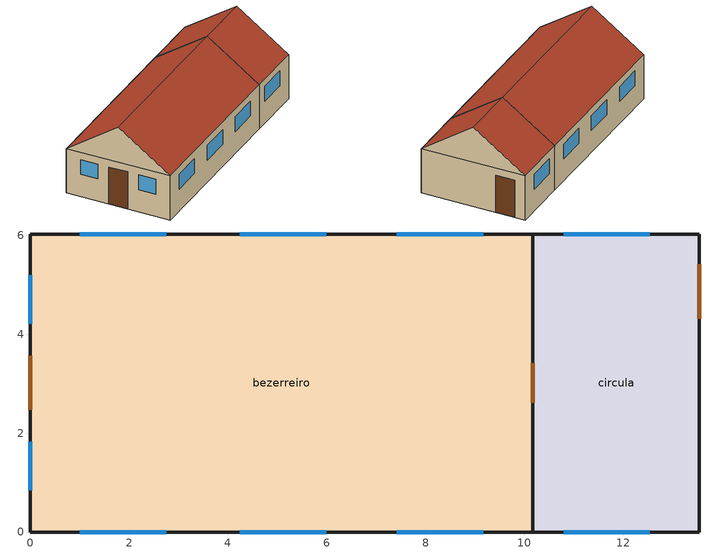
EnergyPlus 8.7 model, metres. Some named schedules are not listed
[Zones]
bezerreiro
 floor ground (Exterior Floor): 10.17,6.03 10.17,0 0,0 0,6.03 z0; 10.17,6.03 10.17,0 0,0 0,6.03 z2.67
 wall outside (Exterior Wall): 10.17,6.03 0,6.03 0,0 10.17,0 10.17,6.03 z0:2.67; 0,6.03,2.67 0,0,2.67 0,3.02,4.79; 10.17,0,2.67 10.17,6.03,2.67 10.17,3.02,4.79
 window (Exterior Window): 1,0 2.75,0 / 4.24,0 5.99,0 / 7.42,0 9.17,0 / 2.75,6.03 1,6.03 / 5.99,6.03 4.24,6.03 / 9.17,6.03 7.42,6.03 / 0,1.83 0,0.84 / 0,5.2 0,4.21 z1.33:2.23
 door (Exterior Door): 10.17,2.62 10.17,3.41 / 0,3.57 0,2.47 z0:2.23
 roof outside (Exterior Roof): 10.17,3.02,4.79 10.17,6.03,2.67 0,6.03,2.67 0,3.02,4.79; 0,3.02,4.79 0,0,2.67 10.17,0,2.67 10.17,3.02,4.79
circula
 floor ground (Exterior Floor): 13.54,6.03 13.54,0 10.17,0 10.17,6.03 z0; 13.54,6.03 13.54,0 10.17,0 10.17,6.03 z2.67
 wall outside (Exterior Wall): 10.17,0 13.54,0 13.54,6.03 10.17,6.03 10.17,0 z0:2.67; 13.54,0,2.67 13.54,6.03,2.67 13.54,3.02,4.79; 10.17,6.03,2.67 10.17,0,2.67 10.17,3.02,4.79
 window (Exterior Window): 12.54,6.03 10.8,6.03 / 10.8,0 12.54,0 z1.33:2.23
 door (Exterior Door): 13.54,4.32 13.54,5.42 / 10.17,3.41 10.17,2.62 z0:2.23
 roof outside (Exterior Roof): 10.17,3.02,4.79 10.17,0,2.67 13.54,0,2.67 13.54,3.02,4.79; 13.54,3.02,4.79 13.54,6.03,2.67 10.17,6.03,2.67 10.17,3.02,4.79
[Building]
b: North Axis {deg}=0; Terrain=City; Loads Convergence Tolerance Value=0.04; Temperature Convergence Tolerance Value {deltaC}=0.4; Solar Distribution=FullInteriorAndExterior; Maximum Number of Warmup Days=25
[Site:Location]
Pelotas: Latitude {deg}=-31.52; Longitude {deg}=-52.21; Time Zone {hr}=-3; Elevation {m}=17
[SizingPeriod:DesignDay] Daily Dry-Bulb Temperature Range {deltaC}=5.6; Dry-Bulb Temperature Range Modifier Type=DefaultMultipliers; Humidity Condition Type=WetBulb; Rain Indicator=No; Snow Indicator=No; Daylight Saving Time Indicator=No; Solar Model Indicator=ASHRAEClearSky
Name | Month | Day of Month | Day Type | Maximum Dry-Bulb Temperature {C} | Wetbulb or DewPoint at Maximum Dry-Bulb {C} | Barometric Pressure {Pa} | Wind Speed {m/s} | Wind Direction {deg} | Sky Clearness
Pelotas0.4%. | 7 | 27 | WinterDesignDay | 12.7 | 7.1 | 102870 | 3.2 | 225 | 0
Pelotas99.6% | 12 | 15 | SummerDesignDay | 25.3 | 15.9 | 101640 | 22.5 | 180 | 1
[Site:GroundTemperature:BuildingSurface]
29, 28, 26, 23, 19, 17, 18, 18, 19, 23, 26, 27
[Material]
Name | Roughness | Thickness {m} | Conductivity {W/m-K} | Density {kg/m3} | Specific Heat {J/kg-K}
F08 Metal surface | Smooth | 0.0008 | 45.28 | 7824 | 500
I01 25mm insulation board | MediumRough | 0.0254 | 0.03 | 43 | 1210
I02 50mm insulation board | MediumRough | 0.0508 | 0.03 | 43 | 1210
G01a 19mm gypsum board | MediumSmooth | 0.019 | 0.16 | 800 | 1090
M11 100mm lightweight concrete | MediumRough | 0.1016 | 0.53 | 1280 | 840
F16 Acoustic tile | MediumSmooth | 0.0191 | 0.06 | 368 | 590
M01 100mm brick | MediumRough | 0.1016 | 0.89 | 1920 | 790
M15 200mm heavyweight concrete | MediumRough | 0.2032 | 1.95 | 2240 | 900
[Material:AirGap]
Name | Thermal Resistance {m2-K/W}
F04 Wall air space resistance | 0.15
F05 Ceiling air space resistance | 0.18
[WindowMaterial:Glazing]
Clear 3mm: Optical Data Type=SpectralAverage; Thickness {m}=0.003; Solar Transmittance at Normal Incidence=0.837; Front Side Solar Reflectance at Normal Incidence=0.075; Back Side Solar Reflectance at Normal Incidence=0.075; Visible Transmittance at Normal Incidence=0.898; Front Side Visible Reflectance at Normal Incidence=0.081; Back Side Visible Reflectance at Normal Incidence=0.081; Infrared Transmittance at Normal Incidence=0; Front Side Infrared Hemispherical Emissivity=0.84; Back Side Infrared Hemispherical Emissivity=0.84; Conductivity {W/m-K}=0.9
[WindowMaterial:Gas]
Air 13mm: Gas Type=Air; Thickness {m}=0.0127
[Construction]
Exterior Floor: I02 50mm insulation board, M15 200mm heavyweight concrete
Exterior Wall: M01 100mm brick, M15 200mm heavyweight concrete, I02 50mm insulation board, F04 Wall air space resistance, G01a 19mm gypsum board
Exterior Roof: M11 100mm lightweight concrete, F05 Ceiling air space resistance, F16 Acoustic tile
Exterior Window: Clear 3mm, Air 13mm, Clear 3mm
Exterior Door: F08 Metal surface, I01 25mm insulation board
[Zone] Multiplier=1
bezerreiro; circula
[HVACTemplate:Thermostat]
Constant Setpoint Thermostat: Constant Heating Setpoint {C}=20; Constant Cooling Setpoint {C}=25
[AirflowNetwork:MultiZone:Zone] Ventilation Control Mode=Temperature; Indoor and Outdoor Temperature Difference Upper Limit for Minimum Venting Open Factor {deltaC}=100; Indoor and Outdoor Enthalpy Difference Upper Limit for Minimum Venting Open Factor {deltaJ/kg}=300000; Single Sided Wind Pressure Coefficient Algorithm=Standard; Facade Width {m}=10
bezerreiro; circula
[AirflowNetwork:MultiZone:Surface] Leakage Component=Porta_Aberta; Window/Door Opening Factor, or Crack Factor=1; Ventilation Control Mode=ZoneLevel; Indoor and Outdoor Temperature Difference Upper Limit for Minimum Venting Open Factor {deltaC}=100; Indoor and Outdoor Enthalpy Difference Upper Limit for Minimum Venting Open Factor {deltaJ/kg}=300000; Equivalent Rectangle Method=PolygonHeight; Equivalent Rectangle Aspect Ratio=1
Name | Venting Availability Schedule
793980 | Porta_Frontal_Aberta
E432B0; E147F0 | Sempre_Aberta
[AirflowNetwork:MultiZone:Component:DetailedOpening]
Porta_Aberta: Air Mass Flow Coefficient When Opening is Closed {kg/s-m}=0.001; Air Mass Flow Exponent When Opening is Closed=0.65; Type of Rectangular Large Vertical Opening (LVO)=NonPivoted; Extra Crack Length or Height of Pivoting Axis {m}=0; Number of Sets of Opening Factor Data=2; Opening Factor 1=0; Discharge Coefficient for Opening Factor 1=0.001; Width Factor for Opening Factor 1=1; Height Factor for Opening Factor 1=1; Start Height Factor for Opening Factor 1=0; Opening Factor 2=1; Discharge Coefficient for Opening Factor 2=0.78; Width Factor for Opening Factor 2=1; Height Factor for Opening Factor 2=1; Start Height Factor for Opening Factor 2=0
